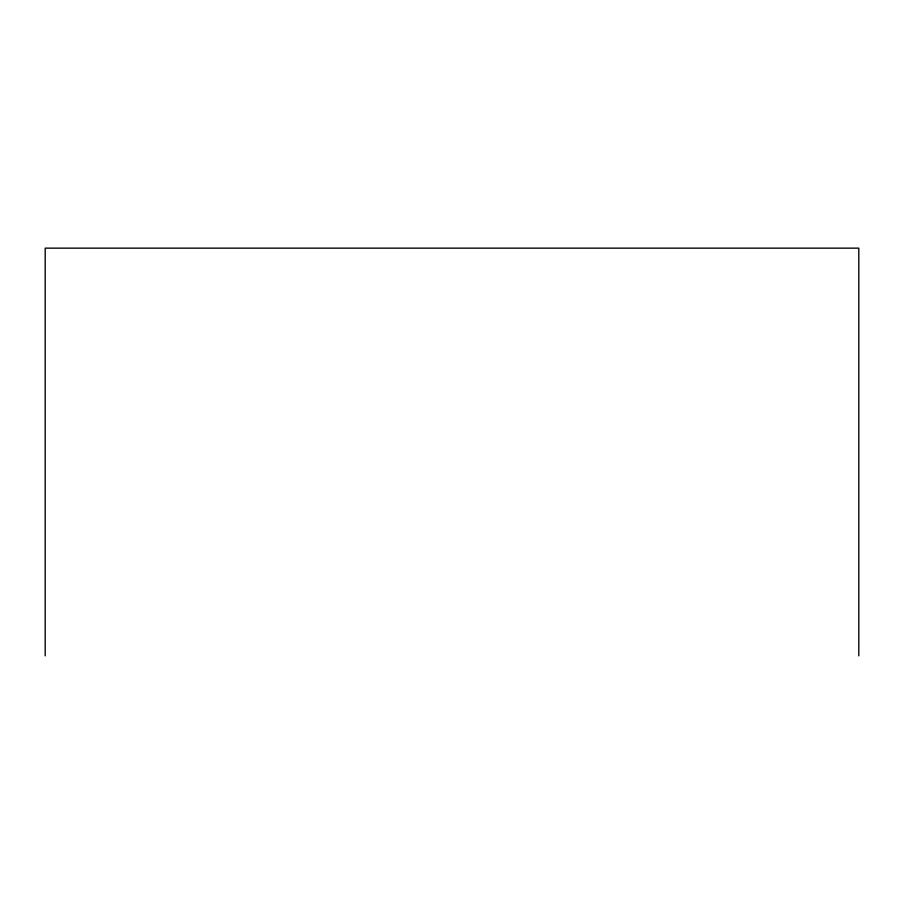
<?xml version="1.0" encoding="UTF-8"?>
<svg xmlns="http://www.w3.org/2000/svg" width="904" height="904" viewBox="0 0 904 904"><rect width="100%" height="100%" fill="white"/><g stroke="black" fill="none" stroke-linecap="round" stroke-linejoin="round"><path stroke-width="1.36" d="M858.8 655.852L858.8 248.148L45.2 248.148L45.2 655.852"/></g></svg>
